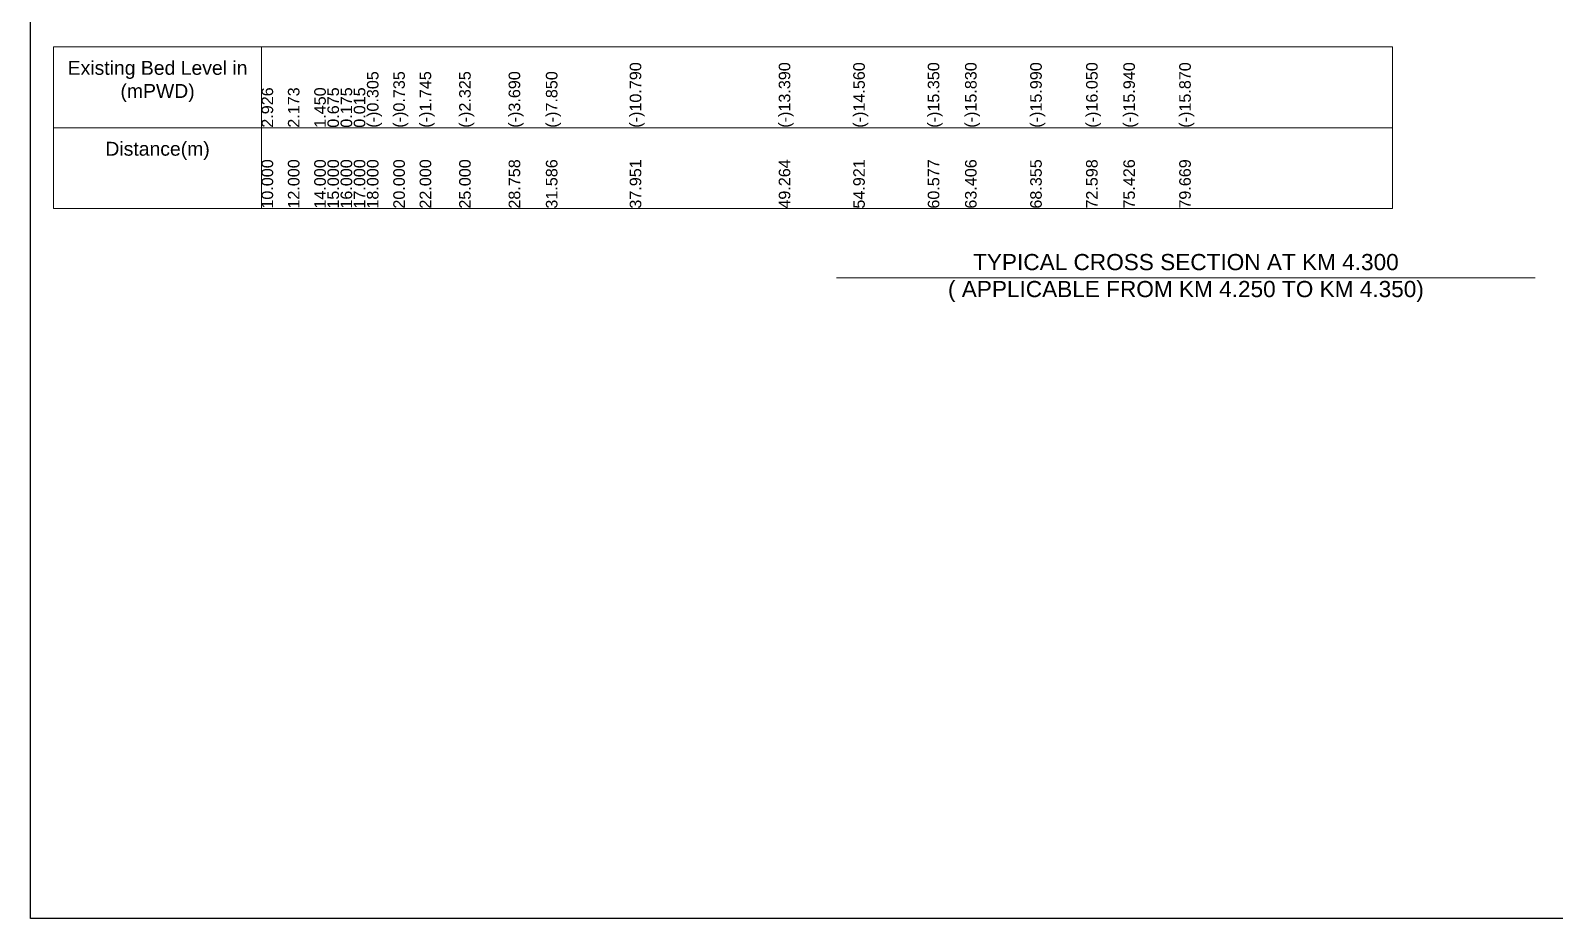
# Model space of a CAD drawing. Header units: inches. Extents: x 89000 to 1304432, y -10828 to 220529.
# Drawn here: x 836460 to 843055, y 172130 to 175971 of the extents above; entities that cross this region are included whole.
import ezdxf

# ---------------------------------------------------------------- set-up
doc = ezdxf.new("R2010")
doc.units = ezdxf.units.IN
doc.header["$LTSCALE"] = 7
doc.header["$MEASUREMENT"] = 0
for name, color, linetype, lineweight in [('Cross section Data Border', 7, 'Continuous', 9), ('Cross Section Labels', 7, 'Continuous', 9), ('Long Section Labels', 7, 'Continuous', 9)]:
    doc.layers.add(name, color=color, linetype=linetype, lineweight=lineweight)
doc.styles.get("Standard").update_dxf_attribs({"font": 'arial.ttf'})

msp = doc.modelspace()

# ---------------------------------------------------------------- linework, layer by layer
msp.add_lwpolyline([(836459.68143, 179200.63194), (846459.68143, 179200.63194), (846459.68143, 172129.63194), (836459.68143, 172129.63194)], close=True)
at = {"layer": 'Cross section Data Border'}
msp.add_lwpolyline([(836559.68143, 175900.63194), (842354.30711, 175900.63194), (842354.30711, 175200.63194), (836559.68143, 175200.63194)], close=True, dxfattribs=at)
for points in [[(837459.68143, 175900.63194), (837459.68143, 175200.63194)], [(836559.68143, 175550.63194), (842354.30711, 175550.63194)]]:
    msp.add_lwpolyline(points, dxfattribs=at)
at = {"layer": 'Cross Section Labels'}
msp.add_lwpolyline([(839947.68143, 174900.63194), (841459.68143, 174900.63194), (842971.68143, 174900.63194)], dxfattribs=at)

# ---------------------------------------------------------------- texts
at = {"layer": 'Cross section Data Border', "char_height": 60, "width": 800, "attachment_point": 5}
for s, insert in [('Existing Bed Level in (mPWD)', (837009.68143, 175750.63194)), ('Distance(m)', (837009.68143, 175450.63194))]:
    msp.add_mtext(s, dxfattribs=dict(at, insert=insert))
at = {"layer": 'Cross Section Labels', "insert": (841459.68143, 174900.63194), "char_height": 70, "attachment_point": 5}
msp.add_mtext('TYPICAL CROSS SECTION AT KM 4.300^J( APPLICABLE FROM KM 4.250 TO KM 4.350)', dxfattribs=at)
at = {"layer": 'Long Section Labels', "char_height": 50, "attachment_point": 1, "rotation": 90}
for s, insert in [('(-)10.790', (839052.87172, 175550.63194)), ('(-)13.390', (839697.72745, 175550.63194)), ('(-)14.560', (840020.15927, 175550.63194)), ('(-)15.350', (840342.59276, 175550.63194)), ('(-)15.830', (840503.80998, 175550.63194)), ('(-)15.990', (840785.92177, 175550.63194)), ('(-)16.050', (841027.74978, 175550.63194)), ('(-)15.940', (841188.9686, 175550.63194)), ('(-)15.870', (841430.79704, 175550.63194)), ('(-)0.305', (837915.68524, 175550.63194)), ('(-)0.735', (838029.67611, 175550.63194)), ('(-)1.745', (838143.66698, 175550.63194)), ('(-)2.325', (838314.67345, 175550.63194)), ('(-)3.690', (838528.89622, 175550.63194)), ('(-)7.850', (838690.1074, 175550.63194)), ('2.926', (837459.68143, 175550.63194)), ('2.173', (837573.6723, 175550.63194)), ('1.450', (837687.66317, 175550.63194)), ('0.675', (837744.67877, 175550.63194)), ('0.175', (837801.69437, 175550.63194)), ('0.015', (837858.66964, 175550.63194)), ('10.000', (837459.68143, 175200.63194)), ('12.000', (837573.6723, 175200.63194)), ('14.000', (837687.66317, 175200.63194)), ('15.000', (837744.67877, 175200.63194)), ('16.000', (837801.69437, 175200.63194)), ('17.000', (837858.66964, 175200.63194)), ('18.000', (837915.68524, 175200.63194)), ('20.000', (838029.67611, 175200.63194)), ('22.000', (838143.66698, 175200.63194)), ('25.000', (838314.67345, 175200.63194)), ('28.758', (838528.89622, 175200.63194)), ('31.586', (838690.1074, 175200.63194)), ('37.951', (839052.87172, 175200.63194)), ('49.264', (839697.72745, 175200.63194)), ('54.921', (840020.15927, 175200.63194)), ('60.577', (840342.59276, 175200.63194)), ('63.406', (840503.80998, 175200.63194)), ('68.355', (840785.92177, 175200.63194)), ('72.598', (841027.74978, 175200.63194)), ('75.426', (841188.9686, 175200.63194)), ('79.669', (841430.79704, 175200.63194))]:
    msp.add_mtext(s, dxfattribs=dict(at, insert=insert))

doc.saveas('drawing.dxf')
